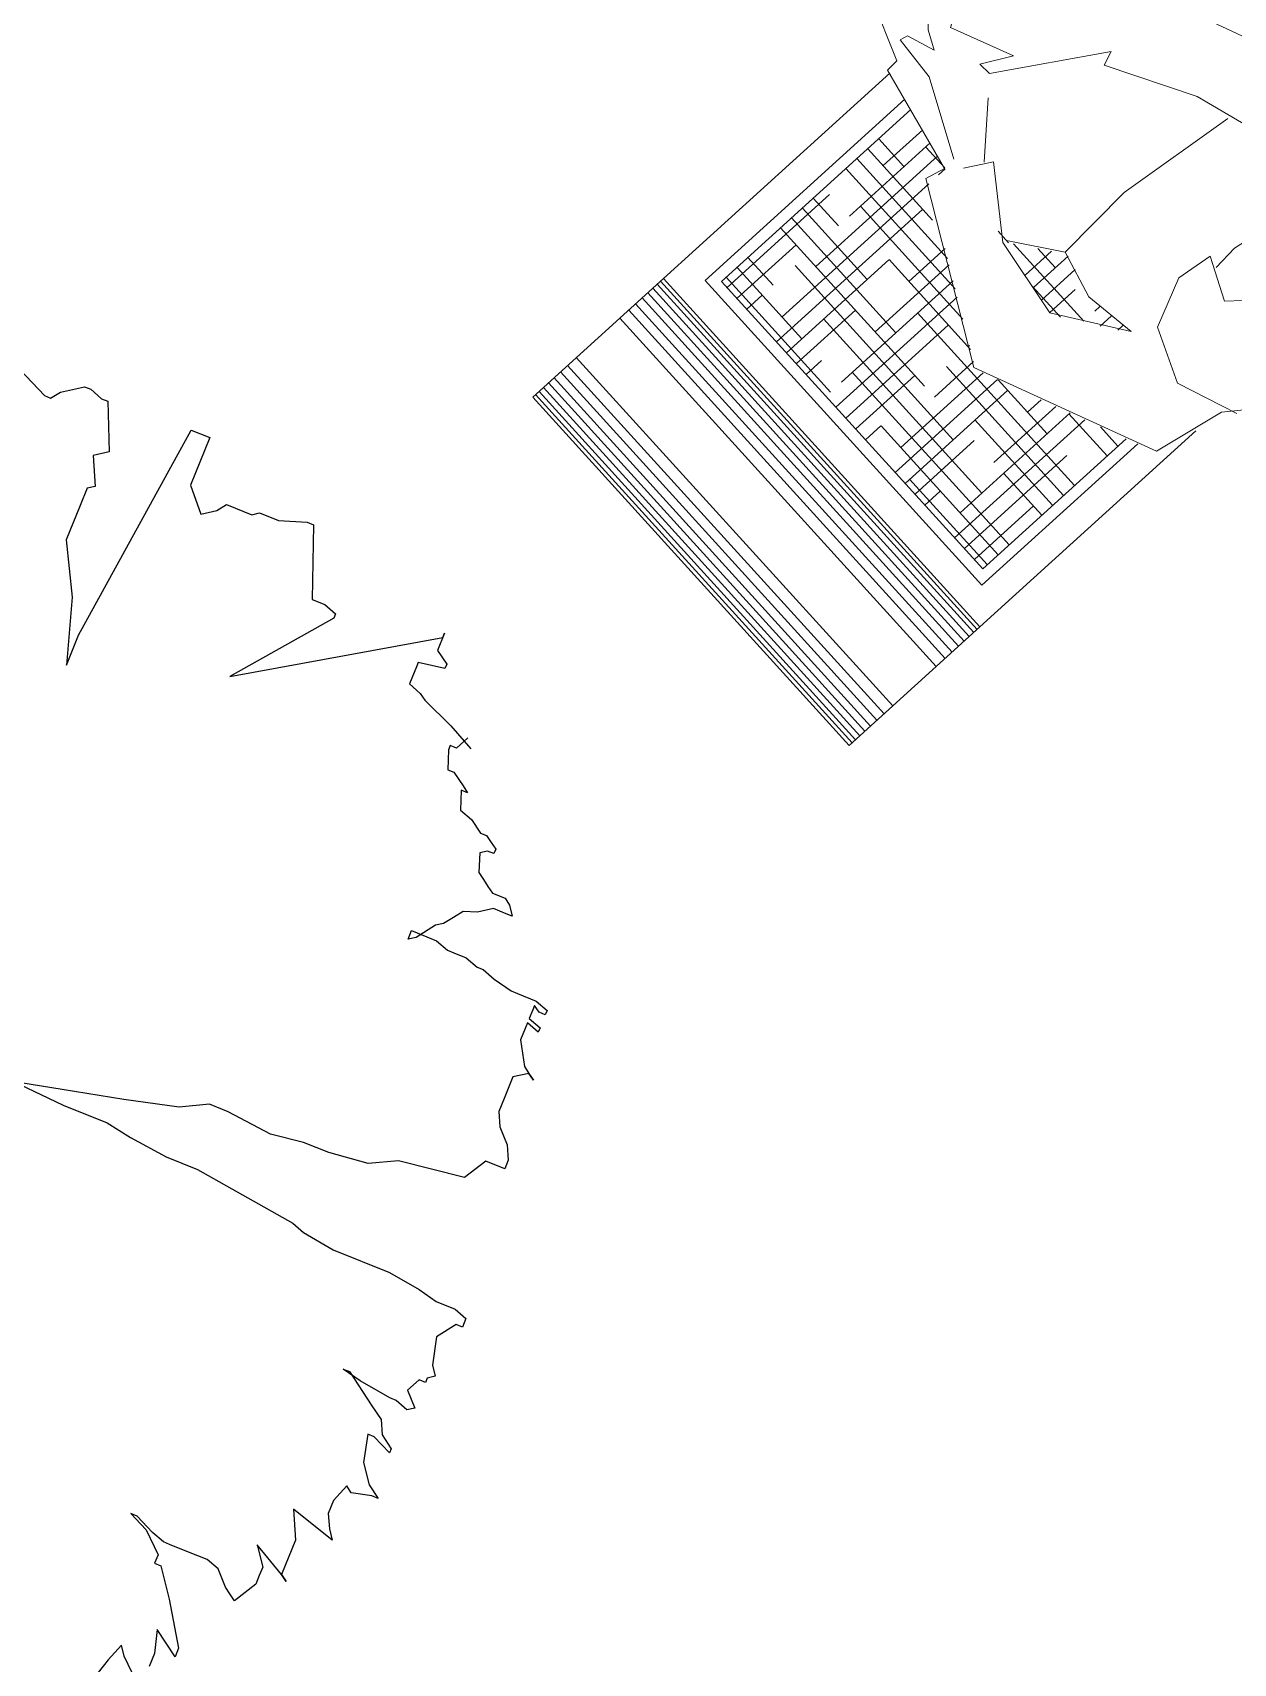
# Model space of a CAD drawing. Header units: millimetres. Extents: x 111 to 1506, y 14 to 566.
# Drawn here: x 255.637 to 257.175, y 124.231 to 126.32 of the extents above; entities that cross this region are included whole.
import ezdxf

# ---------------------------------------------------------------- set-up
doc = ezdxf.new("R2010")
doc.units = ezdxf.units.MM
doc.layers.add('fer', color=8, linetype='Continuous')
for name, color, linetype, lineweight in [('G', 254, 'Continuous', 5), ('mobiliario', 45, 'Continuous', 13), ('trazado', 253, 'Continuous', 5)]:
    doc.layers.add(name, color=color, linetype=linetype, lineweight=lineweight)
pattern_1 = [(22.914772, (797.12783, 1599.99595), (0.097837146, 0.241122153), [0.552, -0.184]), (112.914772, (797.29731, 1600.0676), (0.097837146, 0.241122153), [0.552, -0.184])]
pattern_2 = [(360, (2.309277, 33.903915), (0.05, 0.0125), [0.2, -0.1]), (90, (2.309277, 33.903915), (-0.0125, -0.05), [0.2, -0.1])]

# ---------------------------------------------------------------- blocks, each defined once
blk = doc.blocks.new('tr')
at = {"layer": 'fer', "color": 97}
for p, q in [((1378.7648, 206.7174), (1378.7707, 206.7347)), ((1378.7648, 206.7174), (1378.7707, 206.7347)), ((1378.7707, 206.7347), (1378.7827, 206.7347)), ((1378.7707, 206.7347), (1378.7707, 206.7347)), ((1378.7707, 206.7347), (1378.7827, 206.7347)), ((1378.7707, 206.7347), (1378.7707, 206.7347)), ((1378.7827, 206.7347), (1378.7827, 206.7261)), ((1378.7827, 206.7347), (1378.7827, 206.7261)), ((1378.7648, 206.6914), (1378.7648, 206.7174)), ((1378.7648, 206.6914), (1378.7648, 206.7174)), ((1378.7827, 206.7261), (1378.8065, 206.7087)), ((1378.7827, 206.7261), (1378.7827, 206.7261)), ((1378.7827, 206.7261), (1378.8065, 206.7087)), ((1378.7827, 206.7261), (1378.7827, 206.7261)), ((1378.8065, 206.7087), (1378.8422, 206.7174)), ((1378.8065, 206.7087), (1378.8422, 206.7174)), ((1378.8422, 206.7174), (1378.8541, 206.7261)), ((1378.8422, 206.7174), (1378.8541, 206.7261)), ((1378.8541, 206.7261), (1378.86, 206.7174)), ((1378.8541, 206.7261), (1378.8541, 206.7261)), ((1378.8541, 206.7261), (1378.86, 206.7174)), ((1378.8541, 206.7261), (1378.8541, 206.7261)), ((1378.86, 206.7174), (1378.866, 206.7174)), ((1378.86, 206.7174), (1378.866, 206.7174)), ((1378.866, 206.7174), (1378.866, 206.7087)), ((1378.866, 206.7174), (1378.866, 206.7087)), ((1378.8838, 206.7001), (1378.9017, 206.7174)), ((1378.8838, 206.7001), (1378.9017, 206.7174)), ((1378.9017, 206.7174), (1378.9076, 206.7087)), ((1378.9017, 206.7174), (1378.9076, 206.7087)), ((1379.0147, 206.7001), (1379.0266, 206.7174)), ((1379.0147, 206.7001), (1379.0266, 206.7174)), ((1379.0266, 206.7174), (1379.0266, 206.7087)), ((1379.0266, 206.7174), (1379.0266, 206.7087)), ((1378.4434, 206.6827), (1378.4494, 206.6914)), ((1378.4434, 206.6827), (1378.4494, 206.6914)), ((1378.4553, 206.7001), (1378.4494, 206.6914)), ((1378.4494, 206.6914), (1378.4553, 206.7001)), ((1378.4553, 206.7001), (1378.4494, 206.6914)), ((1378.4494, 206.6914), (1378.4553, 206.7001)), ((1378.4494, 206.6914), (1378.4613, 206.6741)), ((1378.4494, 206.6914), (1378.4613, 206.6741)), ((1378.5268, 206.6827), (1378.5446, 206.7001)), ((1378.5268, 206.6827), (1378.5446, 206.7001)), ((1378.5446, 206.7001), (1378.5625, 206.7087)), ((1378.5446, 206.7001), (1378.5625, 206.7087)), ((1378.5446, 206.7001), (1378.5446, 206.7001)), ((1378.5446, 206.7001), (1378.5446, 206.7001)), ((1378.5625, 206.7087), (1378.5744, 206.7087)), ((1378.5625, 206.7087), (1378.5625, 206.7087)), ((1378.5625, 206.7087), (1378.5744, 206.7087)), ((1378.5625, 206.7087), (1378.5625, 206.7087)), ((1378.5744, 206.7087), (1378.5744, 206.6827)), ((1378.5744, 206.7087), (1378.5744, 206.7087)), ((1378.5744, 206.7087), (1378.5744, 206.6827)), ((1378.5744, 206.7087), (1378.5744, 206.7087)), ((1378.7588, 206.6654), (1378.7648, 206.6914)), ((1378.7588, 206.6654), (1378.7648, 206.6914)), ((1378.866, 206.7087), (1378.8838, 206.7001)), ((1378.866, 206.7087), (1378.8838, 206.7001)), ((1378.9076, 206.7087), (1378.9017, 206.6914)), ((1378.9076, 206.7087), (1378.9017, 206.6914)), ((1378.9017, 206.6914), (1378.9017, 206.6827)), ((1378.9017, 206.6914), (1378.9017, 206.6827)), ((1378.9314, 206.6827), (1378.9493, 206.6914)), ((1378.9314, 206.6827), (1378.9493, 206.6914)), ((1378.9493, 206.6914), (1378.9612, 206.7087)), ((1378.9493, 206.6914), (1378.9612, 206.7087)), ((1378.9671, 206.7087), (1378.9552, 206.6827)), ((1378.9671, 206.7087), (1378.9552, 206.6827)), ((1378.9612, 206.7087), (1378.9671, 206.7087)), ((1378.9612, 206.7087), (1378.9671, 206.7087)), ((1378.9909, 206.6827), (1379.0147, 206.7001)), ((1378.9909, 206.6827), (1379.0147, 206.7001)), ((1379.0266, 206.7087), (1379.0326, 206.6827)), ((1379.0266, 206.7087), (1379.0326, 206.6827)), ((1378.3601, 206.6654), (1378.3661, 206.6827)), ((1378.3601, 206.6654), (1378.3661, 206.6827)), ((1378.3661, 206.6827), (1378.372, 206.6827)), ((1378.3661, 206.6827), (1378.372, 206.6827)), ((1378.372, 206.6741), (1378.3661, 206.6654)), ((1378.372, 206.6741), (1378.3661, 206.6654)), ((1378.372, 206.6827), (1378.372, 206.6741)), ((1378.372, 206.6827), (1378.372, 206.6741)), ((1378.3839, 206.6654), (1378.3899, 206.6827)), ((1378.3839, 206.6654), (1378.3899, 206.6827)), ((1378.3958, 206.6827), (1378.3899, 206.6654)), ((1378.3899, 206.6827), (1378.3958, 206.6827)), ((1378.3958, 206.6827), (1378.3899, 206.6654)), ((1378.3899, 206.6827), (1378.3958, 206.6827)), ((1378.4137, 206.6654), (1378.4434, 206.6827)), ((1378.4137, 206.6654), (1378.4434, 206.6827)), ((1378.4613, 206.6741), (1378.491, 206.6741)), ((1378.4613, 206.6741), (1378.491, 206.6741)), ((1378.491, 206.6741), (1378.5089, 206.6741)), ((1378.491, 206.6741), (1378.5089, 206.6741)), ((1378.5089, 206.6741), (1378.5268, 206.6827)), ((1378.5089, 206.6741), (1378.5268, 206.6827)), ((1378.5744, 206.6827), (1378.6041, 206.6654)), ((1378.5744, 206.6827), (1378.6041, 206.6654)), ((1378.9017, 206.6827), (1378.8957, 206.6394)), ((1378.9017, 206.6827), (1378.8957, 206.6394)), ((1378.9195, 206.6654), (1378.9314, 206.6827)), ((1378.9195, 206.6654), (1378.9314, 206.6827)), ((1378.9552, 206.6741), (1378.9909, 206.6827)), ((1378.9552, 206.6827), (1378.9552, 206.6741)), ((1378.9552, 206.6741), (1378.9909, 206.6827)), ((1378.9552, 206.6827), (1378.9552, 206.6741)), ((1379.0326, 206.6827), (1379.0266, 206.6741)), ((1379.0326, 206.6827), (1379.0266, 206.6741)), ((1379.0266, 206.6741), (1379.0505, 206.6654)), ((1379.0266, 206.6741), (1379.0505, 206.6654)), ((1379.0683, 206.6654), (1379.0862, 206.6741)), ((1379.0683, 206.6654), (1379.0862, 206.6741)), ((1379.0981, 206.6827), (1379.0802, 206.6221)), ((1379.0981, 206.6827), (1379.0802, 206.6221)), ((1379.0862, 206.6741), (1379.0981, 206.6827)), ((1379.0862, 206.6741), (1379.0981, 206.6827)), ((1378.3601, 206.6394), (1378.3601, 206.6654)), ((1378.3601, 206.6394), (1378.3601, 206.6654)), ((1378.3661, 206.6654), (1378.372, 206.6654)), ((1378.3661, 206.6654), (1378.372, 206.6654)), ((1378.372, 206.6654), (1378.3839, 206.6654)), ((1378.372, 206.6654), (1378.3839, 206.6654)), ((1378.3899, 206.6654), (1378.4137, 206.6654)), ((1378.3899, 206.6654), (1378.4137, 206.6654)), ((1378.6041, 206.6654), (1378.6101, 206.6221)), ((1378.6041, 206.6654), (1378.6101, 206.6221)), ((1378.7529, 206.6221), (1378.7588, 206.6654)), ((1378.7529, 206.6221), (1378.7588, 206.6654)), ((1378.8898, 206.6221), (1378.9195, 206.6654)), ((1378.8898, 206.6221), (1378.9195, 206.6654)), ((1379.0505, 206.6654), (1379.0683, 206.6654)), ((1379.0505, 206.6654), (1379.0683, 206.6654)), ((1378.3542, 206.6047), (1378.3601, 206.6307)), ((1378.3542, 206.6047), (1378.3601, 206.6307)), ((1378.3601, 206.6307), (1378.3601, 206.6394)), ((1378.3601, 206.6307), (1378.3601, 206.6394)), ((1378.8957, 206.6394), (1378.8898, 206.6134)), ((1378.8957, 206.6394), (1378.8898, 206.6134)), ((1379.0802, 206.6221), (1379.1159, 206.6394)), ((1379.0802, 206.6221), (1379.1159, 206.6394)), ((1379.1159, 206.6394), (1379.1635, 206.6394)), ((1379.1159, 206.6394), (1379.1635, 206.6394)), ((1379.1635, 206.6394), (1379.1397, 206.5961)), ((1379.1635, 206.6394), (1379.1397, 206.5961)), ((1379.1695, 206.6481), (1379.1635, 206.6394)), ((1379.1635, 206.6394), (1379.1695, 206.6481)), ((1379.1695, 206.6481), (1379.1635, 206.6394)), ((1379.1635, 206.6394), (1379.1695, 206.6481)), ((1378.6101, 206.6221), (1378.616, 206.5788)), ((1378.6101, 206.6221), (1378.616, 206.5788)), ((1378.7529, 206.5441), (1378.7529, 206.6221)), ((1378.7529, 206.5441), (1378.7529, 206.6221)), ((1378.8898, 206.6134), (1378.8898, 206.6221)), ((1378.8898, 206.6134), (1378.8898, 206.6221)), ((1379.1397, 206.5961), (1379.1635, 206.6134)), ((1379.1397, 206.5961), (1379.1635, 206.6134)), ((1379.1635, 206.6134), (1379.1754, 206.6134)), ((1379.1635, 206.6134), (1379.1754, 206.6134)), ((1379.1754, 206.6134), (1379.1873, 206.6134)), ((1379.1754, 206.6134), (1379.1873, 206.6134)), ((1379.1873, 206.6134), (1379.2171, 206.5961)), ((1379.1873, 206.6134), (1379.2171, 206.5961)), ((1378.253, 206.5788), (1378.259, 206.5874)), ((1378.253, 206.5788), (1378.259, 206.5874)), ((1378.259, 206.5874), (1378.2709, 206.5961)), ((1378.259, 206.5874), (1378.2709, 206.5961)), ((1378.259, 206.5874), (1378.259, 206.5874)), ((1378.259, 206.5874), (1378.259, 206.5874)), ((1378.2709, 206.5961), (1378.2709, 206.5874)), ((1378.2709, 206.5961), (1378.2709, 206.5874)), ((1378.2709, 206.5874), (1378.2709, 206.5788)), ((1378.2709, 206.5874), (1378.2709, 206.5788)), ((1378.3482, 206.5874), (1378.3542, 206.6047)), ((1378.3482, 206.5874), (1378.3542, 206.6047)), ((1378.3482, 206.5788), (1378.3482, 206.5874)), ((1378.3482, 206.5788), (1378.3482, 206.5874)), ((1379.2111, 206.5874), (1379.2052, 206.5788)), ((1379.2111, 206.5874), (1379.2052, 206.5788)), ((1379.2171, 206.5961), (1379.2111, 206.5874)), ((1379.2171, 206.5961), (1379.2111, 206.5874)), ((1378.253, 206.5614), (1378.253, 206.5788)), ((1378.253, 206.5614), (1378.253, 206.5788)), ((1378.2709, 206.5788), (1378.2709, 206.5701)), ((1378.2709, 206.5788), (1378.2709, 206.5788)), ((1378.2709, 206.5788), (1378.2709, 206.5701)), ((1378.2709, 206.5788), (1378.2709, 206.5788)), ((1378.2709, 206.5701), (1378.2828, 206.5528)), ((1378.2709, 206.5701), (1378.2828, 206.5528)), ((1378.3423, 206.5614), (1378.3482, 206.5788)), ((1378.3423, 206.5614), (1378.3482, 206.5788)), ((1378.616, 206.5788), (1378.6339, 206.5441)), ((1378.616, 206.5788), (1378.6339, 206.5441)), ((1379.2052, 206.5788), (1379.1873, 206.5614)), ((1379.2052, 206.5788), (1379.1873, 206.5614)), ((1378.1935, 206.5354), (1378.1994, 206.5441)), ((1378.1935, 206.5354), (1378.1994, 206.5441)), ((1378.1994, 206.5441), (1378.2054, 206.5441)), ((1378.1994, 206.5441), (1378.2054, 206.5441)), ((1378.2054, 206.5441), (1378.2054, 206.5354)), ((1378.2054, 206.5441), (1378.2054, 206.5441)), ((1378.2054, 206.5441), (1378.2054, 206.5354)), ((1378.2054, 206.5441), (1378.2054, 206.5441)), ((1378.2351, 206.5354), (1378.2411, 206.5441)), ((1378.2351, 206.5354), (1378.2411, 206.5441)), ((1378.2411, 206.5441), (1378.2471, 206.5528)), ((1378.2411, 206.5441), (1378.2471, 206.5528)), ((1378.2471, 206.5528), (1378.253, 206.5614)), ((1378.2471, 206.5528), (1378.253, 206.5614)), ((1378.2828, 206.5528), (1378.2887, 206.5354)), ((1378.2828, 206.5528), (1378.2887, 206.5354)), ((1378.3423, 206.5441), (1378.3423, 206.5614)), ((1378.3423, 206.5441), (1378.3423, 206.5614)), ((1378.3423, 206.5441), (1378.3423, 206.5441)), ((1378.3423, 206.5354), (1378.3423, 206.5441)), ((1378.3423, 206.5441), (1378.3423, 206.5441)), ((1378.3423, 206.5354), (1378.3423, 206.5441)), ((1378.6339, 206.5441), (1378.6398, 206.4921)), ((1378.6339, 206.5441), (1378.6398, 206.4921)), ((1378.7469, 206.5008), (1378.7529, 206.5441)), ((1378.7469, 206.5008), (1378.7529, 206.5441)), ((1379.1873, 206.5614), (1379.1814, 206.5441)), ((1379.1873, 206.5614), (1379.1814, 206.5441)), ((1379.1814, 206.5441), (1379.1814, 206.5181)), ((1379.1814, 206.5441), (1379.1814, 206.5181)), ((1379.2468, 206.5181), (1379.3004, 206.5528)), ((1379.2468, 206.5181), (1379.3004, 206.5528)), ((1379.3123, 206.5528), (1379.2885, 206.5181)), ((1379.3123, 206.5528), (1379.2885, 206.5181)), ((1379.3004, 206.5528), (1379.3123, 206.5528)), ((1379.3004, 206.5528), (1379.3123, 206.5528)), ((1379.3123, 206.5528), (1379.3123, 206.5528)), ((1379.3123, 206.5528), (1379.3123, 206.5528)), ((1378.1875, 206.5268), (1378.1935, 206.5354)), ((1378.1875, 206.5268), (1378.1935, 206.5354)), ((1378.1875, 206.5181), (1378.1875, 206.5268)), ((1378.1875, 206.5181), (1378.1875, 206.5268)), ((1378.2054, 206.5354), (1378.2113, 206.5268)), ((1378.2054, 206.5354), (1378.2054, 206.5354)), ((1378.2054, 206.5354), (1378.2113, 206.5268)), ((1378.2054, 206.5354), (1378.2054, 206.5354)), ((1378.2113, 206.5268), (1378.2351, 206.5354)), ((1378.2113, 206.5268), (1378.2351, 206.5354)), ((1378.2351, 206.5354), (1378.2351, 206.5354)), ((1378.2351, 206.5354), (1378.2351, 206.5354)), ((1378.2887, 206.5354), (1378.3006, 206.5268)), ((1378.2887, 206.5354), (1378.3006, 206.5268)), ((1378.3006, 206.5268), (1378.3125, 206.5181)), ((1378.3006, 206.5268), (1378.3125, 206.5181)), ((1378.3363, 206.5181), (1378.3423, 206.5354)), ((1378.3363, 206.5181), (1378.3423, 206.5354)), ((1379.2885, 206.5181), (1379.3182, 206.5268)), ((1379.2885, 206.5181), (1379.3182, 206.5268)), ((1379.3182, 206.5268), (1379.3361, 206.5268)), ((1379.3182, 206.5268), (1379.3361, 206.5268)), ((1378.1756, 206.5008), (1378.1875, 206.5181)), ((1378.1756, 206.5008), (1378.1875, 206.5181)), ((1378.3125, 206.5181), (1378.3185, 206.5094)), ((1378.3125, 206.5181), (1378.3185, 206.5094)), ((1378.3185, 206.5094), (1378.3423, 206.4921)), ((1378.3185, 206.5094), (1378.3423, 206.4921)), ((1378.3363, 206.4834), (1378.3363, 206.5181)), ((1378.3363, 206.4834), (1378.3363, 206.5181)), ((1379.1814, 206.5181), (1379.1814, 206.4921)), ((1379.1814, 206.5181), (1379.1814, 206.4921)), ((1379.2111, 206.4921), (1379.2468, 206.5181)), ((1379.2111, 206.4921), (1379.2468, 206.5181)), ((1379.2468, 206.5181), (1379.2468, 206.5181)), ((1379.2468, 206.5181), (1379.2468, 206.5181)), ((1379.2885, 206.5181), (1379.2885, 206.5181)), ((1379.2885, 206.5181), (1379.2885, 206.5181)), ((1379.3599, 206.5181), (1379.3361, 206.4921)), ((1379.3599, 206.5181), (1379.3361, 206.4921)), ((1378.1399, 206.4748), (1378.1459, 206.4834)), ((1378.1399, 206.4748), (1378.1459, 206.4834)), ((1378.1459, 206.4748), (1378.1697, 206.4834)), ((1378.1459, 206.4834), (1378.1459, 206.4748)), ((1378.1459, 206.4748), (1378.1697, 206.4834)), ((1378.1459, 206.4834), (1378.1459, 206.4748)), ((1378.1697, 206.4834), (1378.1756, 206.5008)), ((1378.1697, 206.4834), (1378.1756, 206.5008)), ((1378.3363, 206.4834), (1378.3363, 206.4834)), ((1378.3482, 206.4834), (1378.3363, 206.4834)), ((1378.3363, 206.4834), (1378.3363, 206.4834)), ((1378.3482, 206.4834), (1378.3363, 206.4834)), ((1378.3423, 206.4921), (1378.3482, 206.4834)), ((1378.3423, 206.4921), (1378.3482, 206.4834)), ((1378.6398, 206.4921), (1378.6398, 206.4574)), ((1378.6398, 206.4921), (1378.6398, 206.4574)), ((1378.7231, 206.3448), (1378.741, 206.4834)), ((1378.7231, 206.3448), (1378.741, 206.4834)), ((1378.741, 206.4834), (1378.7469, 206.5008)), ((1378.741, 206.4834), (1378.7469, 206.5008)), ((1379.1754, 206.4574), (1379.1992, 206.4834)), ((1379.1814, 206.4834), (1379.1754, 206.4661)), ((1379.1754, 206.4574), (1379.1992, 206.4834)), ((1379.1814, 206.4834), (1379.1754, 206.4661)), ((1379.1814, 206.4921), (1379.1814, 206.4834)), ((1379.1814, 206.4921), (1379.1814, 206.4834)), ((1379.1992, 206.4834), (1379.2111, 206.4834)), ((1379.1992, 206.4834), (1379.2111, 206.4834)), ((1379.2111, 206.4834), (1379.2111, 206.4921)), ((1379.2111, 206.4834), (1379.2111, 206.4921)), ((1379.3361, 206.4921), (1379.3242, 206.4834)), ((1379.3361, 206.4921), (1379.3242, 206.4834)), ((1379.3242, 206.4834), (1379.348, 206.4748)), ((1379.3242, 206.4834), (1379.348, 206.4748)), ((1378.0745, 206.4314), (1378.0923, 206.4661)), ((1378.0745, 206.4314), (1378.0923, 206.4661)), ((1378.128, 206.4574), (1378.1399, 206.4748)), ((1378.128, 206.4574), (1378.1399, 206.4748)), ((1378.1399, 206.4748), (1378.1399, 206.4748)), ((1378.1399, 206.4748), (1378.1399, 206.4748)), ((1379.1754, 206.4661), (1379.1635, 206.4401)), ((1379.1754, 206.4661), (1379.1635, 206.4401)), ((1379.1754, 206.4661), (1379.1754, 206.4661)), ((1379.1754, 206.4661), (1379.1754, 206.4661)), ((1379.348, 206.4748), (1379.3778, 206.4661)), ((1379.348, 206.4748), (1379.3778, 206.4661)), ((1378.0804, 206.4574), (1378.0983, 206.4488)), ((1378.0804, 206.4574), (1378.0983, 206.4488)), ((1378.0983, 206.4488), (1378.0983, 206.4401)), ((1378.0983, 206.4488), (1378.0983, 206.4488)), ((1378.0983, 206.4488), (1378.0983, 206.4401)), ((1378.0983, 206.4488), (1378.0983, 206.4488)), ((1378.0983, 206.4401), (1378.1042, 206.4401)), ((1378.0983, 206.4401), (1378.0983, 206.4401)), ((1378.0983, 206.4401), (1378.1042, 206.4401)), ((1378.0983, 206.4401), (1378.0983, 206.4401)), ((1378.1042, 206.4401), (1378.128, 206.4488)), ((1378.1042, 206.4401), (1378.128, 206.4488)), ((1378.128, 206.4574), (1378.128, 206.4574)), ((1378.128, 206.4574), (1378.128, 206.4574)), ((1378.128, 206.4574), (1378.128, 206.4574)), ((1378.128, 206.4488), (1378.128, 206.4574)), ((1378.128, 206.4574), (1378.128, 206.4574)), ((1378.128, 206.4574), (1378.128, 206.4574)), ((1378.128, 206.4574), (1378.128, 206.4574)), ((1378.128, 206.4488), (1378.128, 206.4574)), ((1378.6398, 206.4574), (1378.6458, 206.4141)), ((1378.6398, 206.4574), (1378.6458, 206.4141)), ((1379.1635, 206.4314), (1379.1754, 206.4574)), ((1379.1635, 206.4314), (1379.1754, 206.4574)), ((1379.1635, 206.4401), (1379.1635, 206.4314)), ((1379.1635, 206.4401), (1379.1635, 206.4314)), ((1378.0566, 206.3881), (1378.0745, 206.4314)), ((1378.0566, 206.3881), (1378.0745, 206.4314)), ((1378.6458, 206.4141), (1378.6398, 206.3534)), ((1378.6458, 206.4141), (1378.6398, 206.3534)), ((1377.9674, 206.3794), (1377.9912, 206.3794)), ((1377.9733, 206.3794), (1377.9674, 206.3794)), ((1377.9674, 206.3794), (1377.9912, 206.3794)), ((1377.9733, 206.3794), (1377.9674, 206.3794)), ((1378.1221, 206.1455), (1377.9733, 206.3794)), ((1378.1221, 206.1455), (1377.9733, 206.3794)), ((1377.9912, 206.3794), (1378.0031, 206.3968)), ((1377.9912, 206.3794), (1378.0031, 206.3968)), ((1378.0031, 206.3968), (1378.009, 206.3968)), ((1378.0031, 206.3968), (1378.009, 206.3968)), ((1378.009, 206.3968), (1378.015, 206.3621)), ((1378.009, 206.3968), (1378.015, 206.3621)), ((1378.0447, 206.3621), (1378.0507, 206.3794)), ((1378.0447, 206.3621), (1378.0507, 206.3794)), ((1378.0507, 206.3794), (1378.0566, 206.3881)), ((1378.0507, 206.3794), (1378.0566, 206.3881)), ((1378.0566, 206.3881), (1378.0566, 206.3881)), ((1378.0566, 206.3881), (1378.0566, 206.3881)), ((1378.015, 206.3621), (1378.0209, 206.3621)), ((1378.015, 206.3621), (1378.0209, 206.3621)), ((1378.0209, 206.3621), (1378.0447, 206.3621)), ((1378.0209, 206.3621), (1378.0447, 206.3621)), ((1378.6398, 206.3534), (1378.6398, 206.3274)), ((1378.6398, 206.3534), (1378.6398, 206.3274)), ((1378.7231, 206.3014), (1378.7231, 206.3448)), ((1378.7231, 206.3014), (1378.7231, 206.3448)), ((1378.6398, 206.3274), (1378.6577, 206.2928)), ((1378.6398, 206.3274), (1378.6577, 206.2928)), ((1378.7172, 206.2495), (1378.7231, 206.3014)), ((1378.7172, 206.2495), (1378.7231, 206.3014)), ((1378.6577, 206.2928), (1378.6755, 206.2235)), ((1378.6577, 206.2928), (1378.6755, 206.2235)), ((1377.9912, 206.2235), (1377.9971, 206.2408)), ((1377.9912, 206.2235), (1377.9971, 206.2408)), ((1377.9971, 206.2408), (1378.0031, 206.2408)), ((1377.9971, 206.2408), (1378.0031, 206.2408)), ((1378.0031, 206.2408), (1378.1221, 206.1455)), ((1378.0031, 206.2408), (1378.1221, 206.1455)), ((1378.7112, 206.2148), (1378.7172, 206.2495)), ((1378.7112, 206.2148), (1378.7172, 206.2495)), ((1377.9912, 206.2061), (1377.9912, 206.2235)), ((1377.9912, 206.2061), (1377.9912, 206.2235)), ((1378.6755, 206.2235), (1378.6934, 206.1455)), ((1378.6755, 206.2235), (1378.6934, 206.1455)), ((1378.7112, 206.1541), (1378.7112, 206.2148)), ((1378.7112, 206.1541), (1378.7112, 206.2148)), ((1377.9019, 206.1715), (1377.9912, 206.2061)), ((1377.9019, 206.1715), (1377.9912, 206.2061)), ((1377.9019, 206.1628), (1377.9019, 206.1715)), ((1377.9019, 206.1628), (1377.9019, 206.1715)), ((1377.9138, 206.1281), (1377.9019, 206.1628)), ((1377.9138, 206.1281), (1377.9019, 206.1628)), ((1378.7053, 206.0501), (1378.7112, 206.1541)), ((1378.7053, 206.0501), (1378.7112, 206.1541)), ((1377.9138, 206.1021), (1377.9138, 206.1281)), ((1377.9138, 206.1021), (1377.9138, 206.1281)), ((1378.6934, 206.1455), (1378.7053, 206.0935)), ((1378.6934, 206.1455), (1378.7053, 206.0935)), ((1377.9197, 206.0935), (1377.9138, 206.1021)), ((1377.9197, 206.0935), (1377.9138, 206.1021)), ((1377.9197, 206.0588), (1377.9197, 206.0935)), ((1377.9197, 206.0588), (1377.9197, 206.0935)), ((1377.9316, 206.0501), (1377.9197, 206.0588)), ((1377.9316, 206.0501), (1377.9197, 206.0588)), ((1377.9435, 206.0328), (1377.9316, 206.0501)), ((1377.9435, 206.0328), (1377.9316, 206.0501)), ((1377.9138, 206.0068), (1377.9435, 206.0328)), ((1377.9138, 206.0068), (1377.9435, 206.0328)), ((1377.8483, 206.0068), (1377.9138, 206.0068)), ((1377.8483, 206.0068), (1377.9138, 206.0068)), ((1377.8483, 206.0068), (1377.8483, 206.0068)), ((1377.8483, 205.9808), (1377.8483, 206.0068)), ((1377.8483, 206.0068), (1377.8483, 206.0068)), ((1377.8483, 205.9808), (1377.8483, 206.0068)), ((1378.1459, 205.9462), (1377.8483, 205.9808)), ((1378.1459, 205.9462), (1377.8483, 205.9808)), ((1377.8483, 205.9808), (1377.8483, 205.9808)), ((1377.8483, 205.9808), (1377.8483, 205.9808)), ((1378.1042, 205.9202), (1378.1875, 205.9462)), ((1378.1042, 205.9202), (1378.1875, 205.9462)), ((1378.1875, 205.9462), (1378.1459, 205.9462)), ((1378.1875, 205.9462), (1378.1459, 205.9462)), ((1378.0388, 205.8855), (1378.1042, 205.9202)), ((1378.0388, 205.8855), (1378.1042, 205.9202)), ((1377.8543, 205.8682), (1377.9138, 205.8942)), ((1377.8543, 205.8682), (1377.9138, 205.8942)), ((1377.9138, 205.8942), (1377.9257, 205.8768)), ((1377.9138, 205.8942), (1377.9257, 205.8768)), ((1377.9257, 205.8768), (1377.9614, 205.8942)), ((1377.9257, 205.8768), (1377.9614, 205.8942)), ((1377.9614, 205.8942), (1377.9674, 205.8855)), ((1377.9614, 205.8942), (1377.9674, 205.8855)), ((1377.9674, 205.8855), (1377.9912, 205.8855)), ((1377.9674, 205.8855), (1377.9912, 205.8855)), ((1377.9912, 205.8855), (1378.0388, 205.8855)), ((1377.9912, 205.8855), (1378.0388, 205.8855)), ((1377.8483, 205.8422), (1377.8543, 205.8595)), ((1377.8483, 205.8422), (1377.8543, 205.8595)), ((1377.8543, 205.8682), (1377.8543, 205.8682)), ((1377.8543, 205.8595), (1377.8543, 205.8682)), ((1377.8543, 205.8682), (1377.8543, 205.8682)), ((1377.8543, 205.8595), (1377.8543, 205.8682)), ((1377.8483, 205.8335), (1377.8483, 205.8422)), ((1377.8483, 205.8335), (1377.8483, 205.8422)), ((1377.8662, 205.8075), (1377.8483, 205.8335)), ((1377.8662, 205.8075), (1377.8483, 205.8335)), ((1377.8781, 205.7988), (1377.8662, 205.8075)), ((1377.8781, 205.7988), (1377.8662, 205.8075)), ((1377.8781, 205.7902), (1377.8781, 205.7988)), ((1377.8781, 205.7902), (1377.8781, 205.7988)), ((1377.8543, 205.7382), (1377.8781, 205.7902)), ((1377.8543, 205.7382), (1377.8781, 205.7902))]:
    blk.add_line(p, q, dxfattribs=at)
blk = doc.blocks.new('persona 1')
at = {"layer": 'mobiliario', "color": 32, "lineweight": 9}
for p, q in [((768301.8256, 8993267.2761), (768301.9237, 8993267.285)), ((768301.9237, 8993267.285), (768301.983, 8993267.28)), ((768301.983, 8993267.28), (768302.0501, 8993267.263)), ((768301.7749, 8993267.2519), (768301.8256, 8993267.2761)), ((768301.8293, 8993267.2442), (768301.8629, 8993267.2653)), ((768301.8629, 8993267.2653), (768301.902, 8993267.2743)), ((768301.902, 8993267.2743), (768301.9465, 8993267.2687)), ((768301.9465, 8993267.2687), (768301.9793, 8993267.2503)), ((768302.0501, 8993267.263), (768302.1202, 8993267.2363)), ((768301.7249, 8993267.208), (768301.7749, 8993267.2519)), ((768301.8158, 8993267.2141), (768301.8293, 8993267.2442)), ((768301.9793, 8993267.2503), (768301.9931, 8993267.2114)), ((768302.1202, 8993267.2363), (768302.2033, 8993267.1879)), ((768301.6781, 8993267.1494), (768301.7249, 8993267.208)), ((768301.8117, 8993267.1918), (768301.8158, 8993267.2141)), ((768301.9931, 8993267.2114), (768301.9962, 8993267.1968)), ((768301.8047, 8993267.1841), (768301.8117, 8993267.1918)), ((768301.9962, 8993267.1968), (768302.0011, 8993267.197)), ((768302.0011, 8993267.197), (768302.0001, 8993267.16)), ((768302.2033, 8993267.1879), (768302.2944, 8993267.1275)), ((768301.8134, 8993267.1499), (768301.8047, 8993267.1841)), ((768301.6392, 8993267.1355), (768301.6781, 8993267.1494)), ((768301.8202, 8993267.0866), (768301.8134, 8993267.1499)), ((768302.0001, 8993267.16), (768301.9994, 8993267.118)), ((768301.6155, 8993267.1124), (768301.6392, 8993267.1355)), ((768301.5856, 8993267.0619), (768301.6155, 8993267.1124)), ((768301.9994, 8993267.118), (768301.9912, 8993267.0758)), ((768302.2944, 8993267.1275), (768302.3227, 8993267.0966)), ((768301.8498, 8993267.0601), (768301.8567, 8993267.0937)), ((768301.8567, 8993267.0937), (768301.8643, 8993267.0607)), ((768302.3227, 8993267.0966), (768302.3273, 8993267.045)), ((768301.8423, 8993267.0452), (768301.8202, 8993267.0866)), ((768301.9719, 8993267.0734), (768301.9877, 8993267.0927)), ((768301.9912, 8993267.0758), (768301.98, 8993267.0483)), ((768301.5807, 8993267.0001), (768301.5856, 8993267.0619)), ((768301.8284, 8993267.0738), (768301.8498, 8993267.0601)), ((768301.8643, 8993267.0607), (768301.8835, 8993267.049)), ((768301.9436, 8993267.0535), (768301.9719, 8993267.0734)), ((768302.1221, 8993267.0663), (768302.0872, 8993267.0156)), ((768302.1564, 8993267.0702), (768302.1221, 8993267.0663)), ((768302.1913, 8993267.0593), (768302.1564, 8993267.0702)), ((768302.2148, 8993267.0257), (768302.1913, 8993267.0593)), ((768301.87, 8993267.029), (768301.8423, 8993267.0452)), ((768301.8603, 8993267.04), (768301.8922, 8993267.0329)), ((768301.8835, 8993267.049), (768301.9085, 8993267.0459)), ((768301.9085, 8993267.0459), (768301.9436, 8993267.0535)), ((768301.9438, 8993267.0333), (768301.9633, 8993267.0441)), ((768301.98, 8993267.0483), (768301.9586, 8993267.0301)), ((768302.3273, 8993267.045), (768302.2823, 8993266.9397)), ((768301.8971, 8993267.0249), (768301.87, 8993267.029)), ((768301.8851, 8993267.0222), (768301.882, 8993266.9753)), ((768301.908, 8993267.0035), (768301.8971, 8993267.0249)), ((768301.9318, 8993267.0237), (768301.9199, 8993267.0024)), ((768301.9586, 8993267.0301), (768301.9318, 8993267.0237)), ((768302.1921, 8993266.978), (768302.2148, 8993267.0257)), ((768301.9199, 8993267.0024), (768301.908, 8993267.0035)), ((768301.9711, 8993266.905), (768301.9347, 8993267.0119)), ((768302.0872, 8993267.0156), (768302.0753, 8993267.0053)), ((768302.0753, 8993267.0053), (768302.0952, 8993267.0012)), ((768302.0952, 8993267.0012), (768302.0943, 8993266.9617)), ((768301.5904, 8993266.9438), (768301.5807, 8993267.0001)), ((768301.7785, 8993266.9785), (768301.8004, 8993266.9843)), ((768301.8004, 8993266.9843), (768301.8237, 8993266.9582)), ((768302.0575, 8993266.9578), (768302.081, 8993266.9858)), ((768302.081, 8993266.9858), (768302.0782, 8993266.9956)), ((768301.7196, 8993266.9737), (768301.6906, 8993266.9602)), ((768301.7423, 8993266.9598), (768301.7196, 8993266.9737)), ((768301.7351, 8993266.9642), (768301.7785, 8993266.9785)), ((768301.882, 8993266.9753), (768301.8715, 8993266.9305)), ((768302.1612, 8993266.8905), (768302.1921, 8993266.978)), ((768301.6906, 8993266.9602), (768301.7043, 8993266.8646)), ((768301.8551, 8993266.6662), (768301.7423, 8993266.9598)), ((768301.8237, 8993266.9582), (768301.8589, 8993266.9399)), ((768302.0194, 8993266.9267), (768302.0575, 8993266.9578)), ((768302.0943, 8993266.9617), (768302.0849, 8993266.8899)), ((768301.6352, 8993266.8076), (768301.5904, 8993266.9438)), ((768301.8715, 8993266.9305), (768301.8596, 8993266.9227)), ((768302.2823, 8993266.9397), (768302.2538, 8993266.8523)), ((768301.8281, 8993266.9091), (768301.8077, 8993266.9255)), ((768301.8505, 8993266.9026), (768301.8281, 8993266.9091)), ((768301.8596, 8993266.9227), (768301.8581, 8993266.898)), ((768301.9703, 8993266.9247), (768302.0194, 8993266.9267)), ((768302.0061, 8993266.8916), (768302.0494, 8993266.9155)), ((768301.8581, 8993266.898), (768301.9061, 8993266.8679)), ((768301.9696, 8993266.8803), (768301.9711, 8993266.905)), ((768301.9786, 8993266.9004), (768302.0061, 8993266.8916)), ((768302.1556, 8993266.8459), (768302.1612, 8993266.8905)), ((768301.8833, 8993266.8842), (768301.8517, 8993266.8731)), ((768301.9061, 8993266.8679), (768301.9696, 8993266.8803)), ((768302.0849, 8993266.8899), (768302.0446, 8993266.6074)), ((768301.7043, 8993266.8646), (768301.7343, 8993266.7328)), ((768301.8998, 8993266.7789), (768301.9038, 8993266.8628)), ((768302.1612, 8993266.8289), (768302.1556, 8993266.8459)), ((768302.2538, 8993266.8523), (768302.2285, 8993266.8094)), ((768302.1473, 8993266.8086), (768302.1612, 8993266.8289)), ((768301.6592, 8993266.7643), (768301.6352, 8993266.8076)), ((768302.1383, 8993266.7861), (768302.1473, 8993266.8086)), ((768302.1722, 8993266.8022), (768302.1503, 8993266.794)), ((768302.1922, 8993266.7932), (768302.1722, 8993266.8022)), ((768302.2285, 8993266.8094), (768302.2103, 8993266.7717)), ((768302.1535, 8993266.7768), (768302.1383, 8993266.7861)), ((768302.2004, 8993266.7738), (768302.1922, 8993266.7932)), ((768301.6617, 8993266.7003), (768301.6592, 8993266.7643)), ((768301.8893, 8993266.675), (768301.8998, 8993266.7789)), ((768302.1444, 8993266.7592), (768302.1535, 8993266.7768)), ((768302.1981, 8993266.7688), (768302.188, 8993266.7142)), ((768302.2103, 8993266.7717), (768302.1981, 8993266.7688)), ((768302.1355, 8993266.7342), (768302.1444, 8993266.7592)), ((768302.1623, 8993266.7371), (768302.1782, 8993266.744)), ((768301.7023, 8993266.7328), (768301.6676, 8993266.7079)), ((768301.7333, 8993266.7272), (768301.7023, 8993266.7328)), ((768301.7343, 8993266.7328), (768301.7303, 8993266.7105)), ((768302.1337, 8993266.7194), (768302.1355, 8993266.7342)), ((768302.1518, 8993266.7192), (768302.1623, 8993266.7371)), ((768301.7303, 8993266.7105), (768301.7676, 8993266.6996)), ((768302.1249, 8993266.6919), (768302.1337, 8993266.7194)), ((768302.1357, 8993266.716), (768302.1434, 8993266.7101)), ((768302.1434, 8993266.7101), (768302.1518, 8993266.7192)), ((768302.188, 8993266.7142), (768302.1441, 8993266.6434)), ((768301.6742, 8993266.6959), (768301.6617, 8993266.7003)), ((768301.6799, 8993266.6172), (768301.6742, 8993266.6959)), ((768301.7676, 8993266.6996), (768301.797, 8993266.6442)), ((768302.0999, 8993266.6416), (768302.1249, 8993266.6919)), ((768301.8786, 8993266.574), (768301.8893, 8993266.675)), ((768301.7621, 8993266.6526), (768301.7523, 8993266.6522)), ((768301.7523, 8993266.6522), (768301.7737, 8993266.5496)), ((768301.7903, 8993266.6266), (768301.7621, 8993266.6526)), ((768301.8777, 8993266.5957), (768301.8551, 8993266.6662)), ((768301.797, 8993266.6442), (768301.7975, 8993266.6294)), ((768302.0837, 8993266.6163), (768302.0999, 8993266.6416)), ((768302.1441, 8993266.6434), (768302.0872, 8993266.5894)), ((768301.6874, 8993266.5535), (768301.6799, 8993266.6172)), ((768301.7975, 8993266.6294), (768301.7903, 8993266.6266)), ((768302.0795, 8993266.5964), (768302.0958, 8993266.6193)), ((768302.0958, 8993266.6193), (768302.0837, 8993266.6163)), ((768301.8808, 8993266.5194), (768301.8777, 8993266.5957)), ((768302.0446, 8993266.6074), (768302.0095, 8993266.5024)), ((768302.0872, 8993266.5894), (768302.0795, 8993266.5964)), ((768302.0676, 8993266.527), (768302.0379, 8993266.5872)), ((768301.7097, 8993266.5495), (768301.6874, 8993266.5535)), ((768301.7174, 8993266.5424), (768301.7097, 8993266.5495)), ((768301.7322, 8993266.5405), (768301.7174, 8993266.5424)), ((768301.745, 8993266.5287), (768301.7322, 8993266.5405)), ((768301.7589, 8993266.549), (768301.7526, 8993266.5241)), ((768301.7737, 8993266.5496), (768301.7589, 8993266.549)), ((768301.7526, 8993266.5241), (768301.745, 8993266.5287)), ((768302.0661, 8993266.5023), (768302.0676, 8993266.527)), ((768301.853, 8993266.3532), (768301.8808, 8993266.5194)), ((768302.0095, 8993266.5024), (768301.9764, 8993266.4075)), ((768302.1145, 8993266.4623), (768302.0661, 8993266.5023)), ((768302.1541, 8993266.3974), (768302.1145, 8993266.4623)), ((768301.9823, 8993266.4245), (768302.0744, 8993266.3572)), ((768301.9764, 8993266.4075), (768301.9446, 8993266.2805)), ((768302.1557, 8993266.3556), (768302.1541, 8993266.3974)), ((768302.178, 8993266.354), (768302.1547, 8993266.3808)), ((768302.0717, 8993266.3593), (768302.1406, 8993266.2535)), ((768302.0744, 8993266.3572), (768302.115, 8993266.3293)), ((768302.1416, 8993266.3402), (768302.1557, 8993266.3556)), ((768302.1985, 8993266.336), (768302.178, 8993266.354)), ((768301.8381, 8993266.2959), (768301.853, 8993266.3532)), ((768302.115, 8993266.3293), (768302.1416, 8993266.3402)), ((768302.1985, 8993266.336), (768302.2579, 8993266.2819)), ((768301.79, 8993266.2669), (768301.8135, 8993266.2949)), ((768301.8135, 8993266.2949), (768301.8381, 8993266.2959)), ((768301.8516, 8993266.2669), (768301.8433, 8993266.2888)), ((768301.9446, 8993266.2805), (768301.892, 8993266.2414)), ((768302.2579, 8993266.2819), (768302.2749, 8993266.2204)), ((768301.7771, 8993266.222), (768301.79, 8993266.2669)), ((768301.8204, 8993266.2459), (768301.832, 8993266.2637)), ((768301.8746, 8993266.2457), (768301.8516, 8993266.2669)), ((768301.8189, 8993266.2237), (768301.8204, 8993266.2459)), ((768302.1869, 8993266.1812), (768302.1406, 8993266.2535)), ((768301.892, 8993266.2414), (768301.8573, 8993266.1858)), ((768301.7748, 8993266.1579), (768301.7873, 8993266.2126)), ((768301.7873, 8993266.2126), (768301.7771, 8993266.222)), ((768301.8299, 8993266.1946), (768301.8189, 8993266.2237)), ((768302.2749, 8993266.2204), (768302.2475, 8993266.1742)), ((768301.8554, 8993266.1734), (768301.8299, 8993266.1946)), ((768301.8573, 8993266.1858), (768301.8538, 8993266.1512)), ((768302.2475, 8993266.1742), (768302.1869, 8993266.1812)), ((768301.7447, 8993266.1098), (768301.7748, 8993266.1579)), ((768301.8538, 8993266.1512), (768301.8325, 8993266.0347)), ((768301.7425, 8993266.0432), (768301.7447, 8993266.1098)), ((768301.7587, 8993266.0069), (768301.7425, 8993266.0432)), ((768301.8325, 8993266.0347), (768301.7981, 8993266.006)), ((768301.7981, 8993266.006), (768301.7587, 8993266.0069))]:
    blk.add_line(p, q, dxfattribs=at)
blk = doc.blocks.new('persona 2')
at = {"layer": 'mobiliario', "color": 32, "lineweight": 9}
for p, q in [((768302.5569, 8993267.3259), (768302.6311, 8993267.3463)), ((768302.6311, 8993267.3463), (768302.7096, 8993267.3066)), ((768302.5011, 8993267.2614), (768302.5569, 8993267.3259)), ((768302.7096, 8993267.3066), (768302.7416, 8993267.2198)), ((768302.5056, 8993267.1996), (768302.5011, 8993267.2614)), ((768302.4385, 8993267.2281), (768302.5022, 8993267.2463)), ((768302.502, 8993267.207), (768302.4992, 8993267.2455)), ((768302.407, 8993267.182), (768302.4385, 8993267.2281)), ((768302.5181, 8993267.1734), (768302.502, 8993267.207)), ((768302.7416, 8993267.2198), (768302.7623, 8993267.2046)), ((768302.7508, 8993267.2174), (768302.7771, 8993267.1467)), ((768302.7623, 8993267.2046), (768302.8467, 8993267.188)), ((768302.8467, 8993267.188), (768302.9361, 8993266.9783)), ((768302.3905, 8993267.0977), (768302.407, 8993267.182)), ((768302.5562, 8993267.1489), (768302.5181, 8993267.1734)), ((768302.5342, 8993267.1595), (768302.5698, 8993267.0864)), ((768302.6081, 8993267.1209), (768302.5562, 8993267.1489)), ((768302.7771, 8993267.1467), (768302.7514, 8993267.0844)), ((768302.659, 8993267.1276), (768302.6081, 8993267.1209)), ((768302.653, 8993267.0652), (768302.6752, 8993267.1137)), ((768302.6752, 8993267.1137), (768302.659, 8993267.1276)), ((768302.4121, 8993267.0086), (768302.3905, 8993267.0977)), ((768302.4692, 8993267.0973), (768302.5002, 8993267.0648)), ((768302.5698, 8993267.0864), (768302.6264, 8993267.0769)), ((768302.6264, 8993267.0769), (768302.6565, 8993267.0791)), ((768302.7514, 8993267.0844), (768302.6958, 8993267.0592)), ((768302.5002, 8993267.0648), (768302.4459, 8993267.0639)), ((768302.4459, 8993267.0639), (768302.507, 8993267.0336)), ((768302.6958, 8993267.0592), (768302.653, 8993267.0652)), ((768302.7858, 8993267.0068), (768302.7768, 8993267.0681)), ((768302.7768, 8993267.0681), (768302.8308, 8993266.9904)), ((768302.507, 8993267.0336), (768302.5424, 8993266.9212)), ((768302.3958, 8993266.9832), (768302.4121, 8993267.0086)), ((768302.7716, 8993266.9514), (768302.7858, 8993267.0068)), ((768302.3996, 8993266.8051), (768302.3958, 8993266.9832)), ((768302.4957, 8993266.8151), (768302.4224, 8993266.9912)), ((768302.8308, 8993266.9904), (768302.8165, 8993266.8956)), ((768302.9361, 8993266.9783), (768302.8322, 8993266.7834)), ((768302.5333, 8993266.9629), (768302.6767, 8993266.946)), ((768302.6767, 8993266.946), (768302.7716, 8993266.9514)), ((768302.7716, 8993266.9514), (768302.8119, 8993266.8968)), ((768302.5424, 8993266.9212), (768302.5964, 8993266.8238)), ((768302.8165, 8993266.8956), (768302.763, 8993266.8207)), ((768302.5964, 8993266.8238), (768302.5801, 8993266.8181)), ((768302.5801, 8993266.8181), (768302.699, 8993266.7436)), ((768302.763, 8993266.8207), (768302.793, 8993266.8032)), ((768302.4446, 8993266.7887), (768302.3996, 8993266.8051)), ((768302.5465, 8993266.8021), (768302.4957, 8993266.8151)), ((768302.6017, 8993266.729), (768302.5465, 8993266.8021)), ((768302.771, 8993266.8138), (768302.7187, 8993266.7631)), ((768302.4961, 8993266.6624), (768302.4446, 8993266.7887)), ((768302.4585, 8993266.7852), (768302.5464, 8993266.7825)), ((768302.752, 8993266.7005), (768302.7941, 8993266.7882)), ((768302.8091, 8993266.7893), (768302.7819, 8993266.6634)), ((768302.8322, 8993266.7834), (768302.8091, 8993266.7893)), ((768302.7001, 8993266.7285), (768302.6654, 8993266.7472)), ((768302.6654, 8993266.7472), (768302.6964, 8993266.6754)), ((768302.699, 8993266.7436), (768302.7001, 8993266.7285)), ((768302.679, 8993266.665), (768302.6017, 8993266.729)), ((768302.6374, 8993266.6953), (768302.6252, 8993266.5508)), ((768302.7483, 8993266.6474), (768302.752, 8993266.7005)), ((768302.6964, 8993266.6754), (768302.679, 8993266.665)), ((768302.7171, 8993266.6602), (768302.7276, 8993266.6821)), ((768302.7276, 8993266.6821), (768302.7391, 8993266.6497)), ((768302.5247, 8993266.5814), (768302.4961, 8993266.6624)), ((768302.6407, 8993266.6502), (768302.6627, 8993266.6397)), ((768302.6962, 8993266.636), (768302.7171, 8993266.6602)), ((768302.7669, 8993266.6623), (768302.72, 8993266.5365)), ((768302.7391, 8993266.6497), (768302.7483, 8993266.6474)), ((768302.7819, 8993266.6634), (768302.7669, 8993266.6623)), ((768302.6627, 8993266.6397), (768302.6962, 8993266.636)), ((768302.5173, 8993266.475), (768302.5247, 8993266.5814)), ((768302.6252, 8993266.5508), (768302.6119, 8993266.3869)), ((768302.72, 8993266.5365), (768302.677, 8993266.4835)), ((768302.677, 8993266.4835), (768302.6235, 8993266.4086)), ((768302.5252, 8993266.4287), (768302.5173, 8993266.475)), ((768302.4619, 8993266.4167), (768302.4917, 8993266.4324)), ((768302.4917, 8993266.4324), (768302.5252, 8993266.4287)), ((768302.5252, 8993266.4287), (768302.5455, 8993266.3153)), ((768302.4695, 8993266.3839), (768302.4619, 8993266.4167)), ((768302.5124, 8993266.4172), (768302.4995, 8993266.3664)), ((768302.6235, 8993266.4086), (768302.6129, 8993266.3867)), ((768302.4646, 8993266.3261), (768302.4695, 8993266.3839)), ((768302.6129, 8993266.3867), (768302.616, 8993266.3023)), ((768302.4995, 8993266.3664), (768302.5107, 8993266.2947)), ((768302.4919, 8993266.2355), (768302.4646, 8993266.3261)), ((768302.5455, 8993266.3153), (768302.5188, 8993266.2877)), ((768302.5499, 8993266.2552), (768302.5455, 8993266.3153)), ((768302.616, 8993266.3023), (768302.6275, 8993266.2698)), ((768302.5188, 8993266.2877), (768302.514, 8993266.2496)), ((768302.6145, 8993266.219), (768302.6321, 8993266.2687)), ((768302.6275, 8993266.2698), (768302.6368, 8993266.244)), ((768302.514, 8993266.2496), (768302.4919, 8993266.2355)), ((768302.559, 8993266.2135), (768302.5499, 8993266.2552)), ((768302.6368, 8993266.244), (768302.6411, 8993266.2073)), ((768302.5516, 8993266.1698), (768302.559, 8993266.2135)), ((768302.567, 8993266.2065), (768302.582, 8993266.188)), ((768302.6411, 8993266.2073), (768302.5956, 8993266.1254)), ((768302.597, 8993266.189), (768302.6145, 8993266.219)), ((768302.582, 8993266.188), (768302.597, 8993266.189)), ((768302.5574, 8993266.1303), (768302.5516, 8993266.1698)), ((768302.5956, 8993266.1254), (768302.5574, 8993266.1303))]:
    blk.add_line(p, q, dxfattribs=at)
blk = doc.blocks.new('bloque1')
at = {"layer": 'mobiliario'}
h = blk.add_hatch(dxfattribs=at)
h.set_pattern_fill('HOUND', color=250, scale=0.2, style=0)
h.set_pattern_definition(pattern_2)
h.paths.add_polyline_path([(257.0489, 18.2496), (257.0611, 18.2686), (257.0449, 18.3354), (257.0527, 18.3753), (256.878, 18.3753), (256.878, 18.0453), (257.1093, 18.0453), (257.0855, 18.1037), (257.0517, 18.116)])
h.paths.add_polyline_path([(257.5635, 18.3753), (257.399, 18.3753), (257.4541, 18.2459), (257.3762, 18.0997), (257.3589, 18.1041), (257.3462, 18.0453), (257.5635, 18.0453)])
h = blk.add_hatch(dxfattribs=at)
h.set_pattern_fill('HOUND', color=250, scale=0.2, style=0)
h.set_pattern_definition(pattern_2)
h.paths.add_polyline_path([(257.3752, 18.2549), (257.3346, 18.3132), (257.3414, 18.2672), (257.3308, 18.2257), (257.361, 18.1848), (257.361, 18.179), (257.3644, 18.1839)])
at = {"layer": 'mobiliario', "color": 250}
for p, q in [((257.5985, 18.4103), (257.3507, 18.4103)), ((257.5985, 18.0103), (257.5985, 18.4103)), ((257.5985, 18.4103), (257.7485, 18.4103)), ((257.5985, 18.0103), (257.5985, 18.4103)), ((257.6018, 18.4103), (257.6018, 18.0103)), ((257.6056, 18.4103), (257.6056, 18.0103)), ((257.6107, 18.4103), (257.6107, 18.0103)), ((257.6165, 18.4103), (257.6165, 18.0103)), ((257.623, 18.4103), (257.623, 18.0103)), ((257.6304, 18.4103), (257.6304, 18.0103)), ((257.6384, 18.4103), (257.6384, 18.0103)), ((257.6485, 18.0103), (257.6485, 18.4103)), ((257.6985, 18.0103), (257.6985, 18.4103)), ((257.7085, 18.4103), (257.7085, 18.0103)), ((257.7166, 18.4103), (257.7166, 18.0103)), ((257.724, 18.4103), (257.724, 18.0103)), ((257.7305, 18.4103), (257.7305, 18.0103)), ((257.7363, 18.4103), (257.7363, 18.0103)), ((257.7413, 18.4103), (257.7413, 18.0103)), ((257.7452, 18.4103), (257.7452, 18.0103)), ((257.7485, 18.0103), (257.7485, 18.4103)), ((257.5735, 18.3853), (257.3947, 18.3853)), ((257.5635, 18.3753), (257.399, 18.3753)), ((257.5635, 18.0453), (257.5635, 18.3753)), ((257.5735, 18.0353), (257.5735, 18.3853)), ((257.3462, 18.0453), (257.5635, 18.0453)), ((257.344, 18.0353), (257.5735, 18.0353)), ((257.3386, 18.0103), (257.5985, 18.0103)), ((257.5985, 18.0103), (257.7485, 18.0103))]:
    blk.add_line(p, q, dxfattribs=at)
at = {"layer": 'trazado'}
blk.add_line((257.361, 18.1848), (257.361, 18.1717), dxfattribs=at)
at = {"layer": 'mobiliario', "xscale": 0.75, "yscale": 0.75, "zscale": 0.75}
for name, p in [('persona 2', (-575969.748, -6744931.9903)), ('persona 1', (-575969.933, -6744931.9954))]:
    blk.add_blockref(name, p, dxfattribs=at)
blk = doc.blocks.new('A$C772F565F')
at = {"layer": 'mobiliario', "lineweight": 13, "xscale": 1.506646428533565, "yscale": 1.506646428533565, "zscale": 1.506646428533565}
blk.add_blockref('bloque1', (-385.6239, -26.38), dxfattribs=at)

msp = doc.modelspace()

# ---------------------------------------------------------------- hatches: boundary and pattern name
at = {"lineweight": 100, "ltscale": 1000}
h = msp.add_hatch(dxfattribs=at)
h.set_pattern_fill('AR-HBONE', color=256, scale=0.046, angle=-22.08523, style=0)
h.set_pattern_definition(pattern_1)
edge = h.paths.add_edge_path()
edge.add_line((295.08201, 132.30753), (297.74963, 131.63818))
edge.add_line((297.74963, 131.63818), (297.54448, 130.9164))
edge.add_line((297.54448, 130.9164), (248.83294, 99.17733))
edge.add_line((248.83294, 99.17733), (247.06971, 88.40748))
edge.add_line((247.06971, 88.40748), (245.10407, 88.77997))
edge.add_line((245.10407, 88.77997), (247.00179, 100.37129))
edge.add_line((247.00179, 100.37129), (294.89948, 131.58008))
edge.add_line((294.89948, 131.58008), (295.07765, 132.30862))
edge.add_line((295.07765, 132.30862), (297.72701, 131.64385))
at = {"layer": 'G', "lineweight": 100, "ltscale": 1000}
h = msp.add_hatch(dxfattribs=at)
h.set_pattern_fill('AR-HBONE', color=256, scale=0.046, angle=-22.08523, style=0)
h.set_pattern_definition(pattern_1)
edge = h.paths.add_edge_path()
edge.add_line((242.87844, 131.15454), (244.07692, 132.21456))
edge.add_line((244.07692, 132.21456), (263.01378, 110.80425))
edge.add_line((263.01378, 110.80425), (261.65868, 109.92131))
edge.add_line((261.65868, 109.92131), (242.89743, 131.13308))

# ---------------------------------------------------------------- block references
at = {"lineweight": 100, "rotation": 247.9147716791316}
msp.add_blockref('tr', (583.02399, 1480.00636), dxfattribs=at)
at = {"layer": 'mobiliario', "lineweight": 13, "rotation": 222.2344494369041}
msp.add_blockref('A$C772F565F', (257.77799, 128.23522), dxfattribs=at)

doc.saveas('drawing.dxf')
